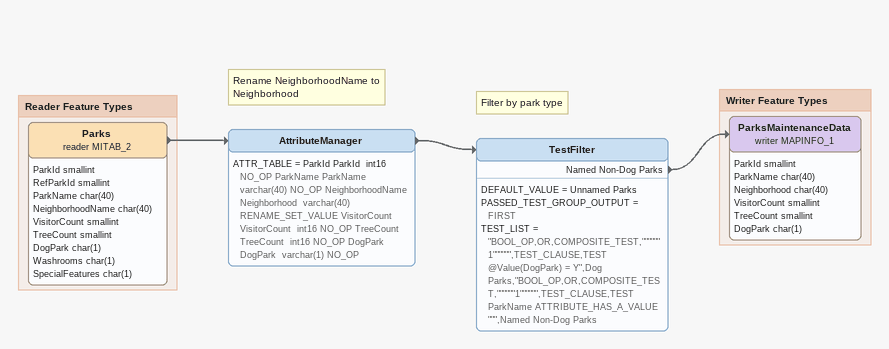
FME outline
Note: Rename NeighborhoodName to Neighborhood
AttributeManager
    ATTR_TABLE = ParkId ParkId  int16 NO_OP ParkName ParkName  varchar(40) NO_OP NeighborhoodName Neighborhood  varchar(40) RENAME_SET_VALUE VisitorCount VisitorCount  int16 NO_OP TreeCount TreeCount  int16 NO_OP DogPark DogPark  varchar(1) NO_OP
    -> TestFilter
Note: Filter by park type
TestFilter
    DEFAULT_VALUE = Unnamed Parks
    PASSED_TEST_GROUP_OUTPUT = FIRST
    TEST_LIST = "BOOL_OP,OR,COMPOSITE_TEST,""""""1"""""",TEST_CLAUSE,TEST @Value(DogPark) = Y",Dog Parks,"BOOL_OP,OR,COMPOSITE_TEST,""""""1"""""",TEST_CLAUSE,TEST ParkName ATTRIBUTE_HAS_A_VALUE """,Named Non-Dog Parks
    Named Non-Dog Parks -> ParksMaintenanceData (writer MAPINFO_1)

Bookmark: Reader Feature Types
Parks (reader MITAB_2)
    attributes: ParkId smallint, RefParkId smallint, ParkName char(40), NeighborhoodName char(40), VisitorCount smallint, TreeCount smallint, DogPark char(1), Washrooms char(1), SpecialFeatures char(1)
    -> AttributeManager

Bookmark: Writer Feature Types
ParksMaintenanceData (writer MAPINFO_1)
    attributes: ParkId smallint, ParkName char(40), Neighborhood char(40), VisitorCount smallint, TreeCount smallint, DogPark char(1)
